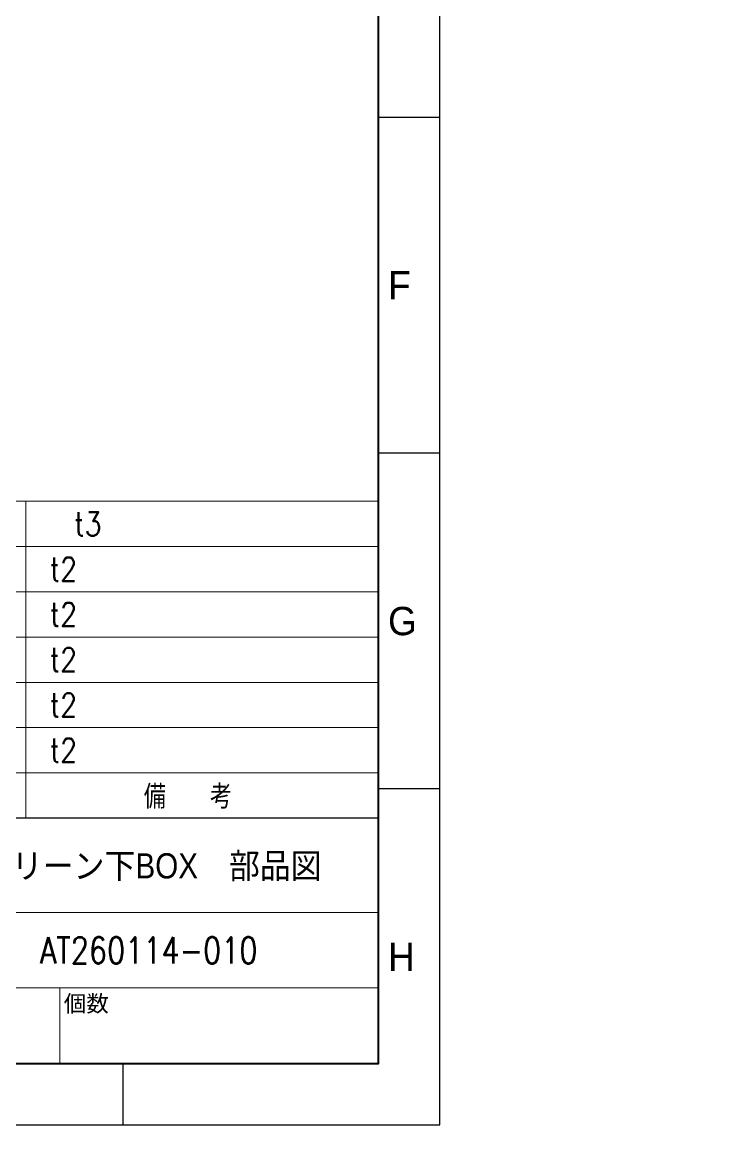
# Model space of a CAD drawing. Header units: millimetres. Extents: x 0 to 51411, y 0 to 16902.
# Drawn here: x 27833 to 28273, y 612 to 1326 of the extents above; entities that cross this region are included whole.
import ezdxf
from ezdxf import colors
from ezdxf.entities.mleader import LeaderData, LeaderLine
from ezdxf.enums import TextEntityAlignment as Align
from ezdxf.math import Vec2, Vec3

# ---------------------------------------------------------------- set-up
doc = ezdxf.new("R2010")
doc.units = ezdxf.units.MM
for name, color, linetype, lineweight in [('02_細線', 5, 'Continuous', 13), ('07_寸法線', 3, 'Continuous', 9), ('99_図枠', 7, 'Continuous', 40)]:
    doc.layers.add(name, color=color, linetype=linetype, lineweight=lineweight)
doc.styles.add('KSS_TXT', font='txt.shx', dxfattribs={"bigfont": 'extfont2.shx'})
doc.styles.get("Standard").update_dxf_attribs({"font": 'arial.ttf'})
doc.styles.add('寸法用', font='simplex.shx', dxfattribs={"width": 0.8, "bigfont": '@extfont2.shx'})
doc.styles.add('表題用', font='MS PGothic.ttf')

# ---------------------------------------------------------------- blocks, each defined once
blk = doc.blocks.new('AM_BALLOON1')
at = {"transparency": 16777216}
blk.add_circle((0, 0), 5, dxfattribs=at)
blk.add_attdef('B_NUMBER', text='', height=3, dxfattribs=at).set_placement((0, 0), align=Align.MIDDLE_CENTER)
blk = doc.blocks.new('_OPEN')
at = {"color": 0, "linetype": 'ByBlock'}
for p, q in [((-1, 0.1666666666666666), (0, 0)), ((0, 0), (-1, -0.1666666666666666)), ((0, 0), (-1, 0))]:
    blk.add_line(p, q, dxfattribs=at)

msp = doc.modelspace()

# ---------------------------------------------------------------- linework, layer by layer
at = {"layer": '02_細線'}
for p, q in [((27417.6748104584, 1021.651086540931), (28059.22025943328, 1021.651086540931)), ((27834.9703751018, 1021.651086540931), (27834.9703751018, 820.0510865409251)), ((27417.6748104584, 992.8510865409316), (28059.22025943328, 992.8510865409316)), ((27417.6748104584, 964.0510865409287), (28059.22025943328, 964.0510865409287)), ((27417.6748104584, 935.2510865409295), (28059.22025943328, 935.2510865409295)), ((27417.6748104584, 906.4510865409266), (28059.22025943328, 906.4510865409266)), ((27417.6748104584, 877.6510865409273), (28059.22025943328, 877.6510865409273)), ((27417.6748104584, 848.8510865409244), (28059.22025943328, 848.8510865409244))]:
    msp.add_line(p, q, dxfattribs=at)
at = {"layer": '99_図枠', "lineweight": 25}
for p, q in [((28098.22025943328, 1265.902836541556), (28059.22025943328, 1265.902836541556)), ((28098.22025943328, 1052.285586541553), (28059.22025943328, 1052.285586541553)), ((28098.22025943328, 838.6683365415538), (28059.22025943328, 838.6683365415538)), ((27896.83025943329, 625.0510865415508), (27896.83025943329, 664.0510865415508))]:
    msp.add_line(p, q, dxfattribs=at)
at = {"layer": '99_図枠', "lineweight": 13}
for p, q in [((27723.51317096264, 760.0510865411652), (28059.22025943328, 760.0510865411652)), ((27563.31116852613, 712.0510865413544), (28059.22025943328, 712.0510865413544)), ((27856.614198828, 712.0510865413544), (27856.614198828, 664.0510865415508))]:
    msp.add_line(p, q, dxfattribs=at)
at = {"layer": '99_図枠'}
msp.add_lwpolyline([(25798.42025943328, 664.0510865415508), (28059.22025943328, 664.0510865415508), (28059.22025943328, 2294.989086541553), (25798.42025943328, 2294.989086541553)], close=True, dxfattribs=at)
at = {"layer": '99_図枠', "lineweight": 25}
msp.add_lwpolyline([(27219.22025943668, 664.0510865415508), (28059.22025943328, 664.0510865415508), (28059.22025943328, 820.0510865409251), (27219.22025943668, 820.0510865409251)], close=True, dxfattribs=at)
at = {"layer": 'Defpoints'}
msp.add_lwpolyline([(25681.54025943328, 625.0510865415508), (28098.22025943328, 625.0510865415508), (28098.22025943328, 2333.989086541553), (25681.54025943328, 2333.989086541553)], close=True, dxfattribs=at)

# ---------------------------------------------------------------- texts
at = {"style": 'KSS_TXT', "width": 0.85}
for tag, p in [('t3', (27865.71735504781, 1007.25108973179)), ('t2', (27850.20319925012, 978.4510897317905)), ('t2', (27850.20319925012, 949.6510897317912)), ('t2', (27850.20319925012, 920.8510897317883)), ('t2', (27850.20319925012, 892.051089731789)), ('t2', (27850.20319925012, 863.2510897317861))]:
    msp.add_attdef(tag, text='', height=15, dxfattribs=at).set_placement(p, align=Align.MIDDLE_LEFT)
for tag, height, style, width, p in [('備\u3000\u3000考', 15, 'KSS_TXT', 0.85, (27938.04826069563, 834.4564696595025)), ('スクリーン下BOX\u3000部品図', 16, '表題用', 0.9, (27904.9254740088, 789.9872429507941)), ('AT260114-010', 16.8, '寸法用', 0.8, (27913.13066440888, 735.9872429510124))]:
    msp.add_attdef(tag, text='', height=height, dxfattribs=dict(style=style, width=width)).set_placement(p, align=Align.MIDDLE)
at = {"layer": '99_図枠', "lineweight": 13, "style": '表題用'}
for s, p in [('F', (28065.22025943328, 1159.094211541555)), ('G', (28065.22025943328, 945.4769615415553)), ('H', (28065.22025943328, 731.8597115415523))]:
    msp.add_text(s, height=18, dxfattribs=at).set_placement(p, align=Align.MIDDLE_LEFT)
at = {"layer": '99_図枠', "style": '表題用'}
msp.add_text('個数', height=10.5, dxfattribs=at).set_placement((27859.13301836023, 702.1361118315963), align=Align.MIDDLE_LEFT)

# ---------------------------------------------------------------- leaders
at = {"layer": '07_寸法線'}
ml = msp.add_multileader_block('Standard', dxfattribs=at)
ml.set_content('AM_BALLOON1', color=256, scale=7.087070454545452)
ml.set_attribute('B_NUMBER', '28', width=0)
ml.set_leader_properties(color=256, linetype='ByLayer', lineweight=-1)
ml.set_arrow_properties(name='OPEN')
ml.build(insert=Vec2(0, 0))
ml.multileader.update_dxf_attribs({"leader_type": 0, "has_dogleg": 0, "text_right_attachment_type": 6, "dogleg_length": 0, "arrow_head_size": 3.54375, "scale": 2.5, "block_connection_type": 1})
ctx = ml.context
ctx.base_point, ctx.scale, ctx.char_height, ctx.arrow_head_size, ctx.landing_gap_size, ctx.plane_origin = Vec3(32779.86790722382, 3275.518489826671), 2.5, 7.087499999999999, 3.54375, 3.54375, Vec3(32779.86790722382, 3275.518489826671)
ctx.right_attachment, ctx.attachment_type = 6, 1
notes = []
notes.append((ctx, [(0, (0, 0, 0), (0, 0), (1, 0), 1, [])]))
ctx.block.insert = Vec3(32779.86790722382, 3275.518489826671)
ml = msp.add_multileader_block('Standard', dxfattribs=at)
ml.set_content('AM_BALLOON1', color=256, scale=7.087070454545452)
ml.set_attribute('B_NUMBER', '29', width=0)
ml.set_leader_properties(color=256, linetype='ByLayer', lineweight=-1)
ml.set_arrow_properties(name='OPEN')
ml.build(insert=Vec2(0, 0))
ml.multileader.update_dxf_attribs({"leader_type": 0, "has_dogleg": 0, "text_right_attachment_type": 6, "dogleg_length": 0, "arrow_head_size": 3.54375, "scale": 2.5, "block_connection_type": 1})
ctx = ml.context
ctx.base_point, ctx.scale, ctx.char_height, ctx.arrow_head_size, ctx.landing_gap_size, ctx.plane_origin = Vec3(34667.76764677695, 3275.518489826671), 2.5, 7.087499999999999, 3.54375, 3.54375, Vec3(34667.76764677695, 3275.518489826671)
ctx.right_attachment, ctx.attachment_type = 6, 1
notes.append((ctx, [(0, (0, 0, 0), (0, 0), (1, 0), 1, [])]))
ctx.block.insert = Vec3(34667.76764677695, 3275.518489826671)
ml = msp.add_multileader_block('Standard', dxfattribs=at)
ml.set_content('AM_BALLOON1', color=256, scale=7.087070454545452)
ml.set_attribute('B_NUMBER', '27', width=0)
ml.set_leader_properties(color=256, linetype='ByLayer', lineweight=-1)
ml.set_arrow_properties(name='OPEN')
ml.build(insert=Vec2(0, 0))
ml.multileader.update_dxf_attribs({"leader_type": 0, "has_dogleg": 0, "text_right_attachment_type": 6, "dogleg_length": 0, "arrow_head_size": 3.54375, "scale": 2.5, "block_connection_type": 1})
ctx = ml.context
ctx.base_point, ctx.scale, ctx.char_height, ctx.arrow_head_size, ctx.landing_gap_size, ctx.plane_origin = Vec3(30037.827607833, 2881.683867340932), 2.5, 7.087499999999999, 3.54375, 3.54375, Vec3(30037.827607833, 2881.683867340932)
ctx.right_attachment, ctx.attachment_type = 6, 1
notes.append((ctx, [(0, (0, 0, 0), (0, 0), (1, 0), 1, [])]))
ctx.block.insert = Vec3(30037.827607833, 2881.683867340932)
ml = msp.add_multileader_block('Standard', dxfattribs=at)
ml.set_content('AM_BALLOON1', color=256, scale=7.087070454545452)
ml.set_attribute('B_NUMBER', '26', width=0)
ml.set_leader_properties(color=256, linetype='ByLayer', lineweight=-1)
ml.set_arrow_properties(name='OPEN')
ml.build(insert=Vec2(0, 0))
ml.multileader.update_dxf_attribs({"leader_type": 0, "has_dogleg": 0, "text_right_attachment_type": 6, "dogleg_length": 0, "arrow_head_size": 3.54375, "scale": 2.5, "block_connection_type": 1})
ctx = ml.context
ctx.base_point, ctx.scale, ctx.char_height, ctx.arrow_head_size, ctx.landing_gap_size, ctx.plane_origin = Vec3(28646.00433725809, 2598.074680459499), 2.5, 7.087499999999999, 3.54375, 3.54375, Vec3(28646.00433725809, 2598.074680459499)
ctx.right_attachment, ctx.attachment_type = 6, 1
notes.append((ctx, [(0, (0, 0, 0), (0, 0), (1, 0), 1, [])]))
ctx.block.insert = Vec3(28646.00433725809, 2598.074680459499)
ml = msp.add_multileader_block('Standard', dxfattribs=at)
ml.set_content('AM_BALLOON1', color=256, scale=4.999696969696967)
ml.set_attribute('B_NUMBER', '30', width=0)
ml.set_leader_properties(color=256, linetype='ByLayer', lineweight=-1)
ml.set_arrow_properties(name='OPEN')
ml.build(insert=Vec2(0, 0))
ml.multileader.update_dxf_attribs({"leader_type": 0, "has_dogleg": 0, "text_right_attachment_type": 6, "dogleg_length": 0, "arrow_head_size": 2.5, "scale": 2.5, "block_connection_type": 1})
ctx = ml.context
ctx.base_point, ctx.scale, ctx.char_height, ctx.arrow_head_size, ctx.landing_gap_size, ctx.plane_origin = Vec3(36368.35157743798, 1874.030656362359), 2.5, 5, 2.5, 2.5, Vec3(36368.35157743798, 1874.030656362359)
ctx.right_attachment, ctx.attachment_type = 6, 1
notes.append((ctx, [(0, (0, 0, 0), (0, 0), (1, 0), 1, [])]))
ctx.block.insert = Vec3(36368.35157743798, 1874.030656362359)
ml = msp.add_multileader_block('Standard', dxfattribs=at)
ml.set_content('AM_BALLOON1', color=256, scale=4.999696969696967)
ml.set_attribute('B_NUMBER', '31', width=0)
ml.set_leader_properties(color=256, linetype='ByLayer', lineweight=-1)
ml.set_arrow_properties(name='OPEN')
ml.build(insert=Vec2(0, 0))
ml.multileader.update_dxf_attribs({"leader_type": 0, "has_dogleg": 0, "text_right_attachment_type": 6, "dogleg_length": 0, "arrow_head_size": 2.5, "scale": 2.5, "block_connection_type": 1})
ctx = ml.context
ctx.base_point, ctx.scale, ctx.char_height, ctx.arrow_head_size, ctx.landing_gap_size, ctx.plane_origin = Vec3(37494.70823537628, 1874.030656362359), 2.5, 5, 2.5, 2.5, Vec3(37494.70823537628, 1874.030656362359)
ctx.right_attachment, ctx.attachment_type = 6, 1
notes.append((ctx, [(0, (0, 0, 0), (0, 0), (1, 0), 1, [])]))
ctx.block.insert = Vec3(37494.70823537628, 1874.030656362359)
ml = msp.add_multileader_block('Standard', dxfattribs=at)
ml.set_content('AM_BALLOON1', color=256, scale=3.499787878787877)
ml.set_attribute('B_NUMBER', '1', width=0)
ml.set_leader_properties(color=256, linetype='ByLayer', lineweight=-1)
ml.set_arrow_properties(name='OPEN')
ml.build(insert=Vec2(0, 0))
ml.multileader.update_dxf_attribs({"leader_type": 0, "has_dogleg": 0, "text_right_attachment_type": 6, "dogleg_length": 0, "arrow_head_size": 1.75, "scale": 2.5, "block_connection_type": 1})
ctx = ml.context
ctx.base_point, ctx.scale, ctx.char_height, ctx.arrow_head_size, ctx.landing_gap_size, ctx.plane_origin = Vec3(43910.76680810345, 1565.524676473564), 2.5, 3.5, 1.75, 1.75, Vec3(43910.76680810345, 1565.524676473564)
ctx.right_attachment, ctx.attachment_type = 6, 1
notes.append((ctx, [(0, (0, 0, 0), (0, 0), (1, 0), 1, [])]))
ctx.block.insert = Vec3(43910.76680810345, 1565.524676473564)
ml = msp.add_multileader_block('Standard', dxfattribs=at)
ml.set_content('AM_BALLOON1', color=256, scale=3.499787878787877)
ml.set_attribute('B_NUMBER', '2', width=0)
ml.set_leader_properties(color=256, linetype='ByLayer', lineweight=-1)
ml.set_arrow_properties(name='OPEN')
ml.build(insert=Vec2(0, 0))
ml.multileader.update_dxf_attribs({"leader_type": 0, "has_dogleg": 0, "text_right_attachment_type": 6, "dogleg_length": 0, "arrow_head_size": 1.75, "scale": 2.5, "block_connection_type": 1})
ctx = ml.context
ctx.base_point, ctx.scale, ctx.char_height, ctx.arrow_head_size, ctx.landing_gap_size, ctx.plane_origin = Vec3(44674.03360022616, 1385.933248629653), 2.5, 3.5, 1.75, 1.75, Vec3(44674.03360022616, 1385.933248629653)
ctx.right_attachment, ctx.attachment_type = 6, 1
notes.append((ctx, [(0, (0, 0, 0), (0, 0), (1, 0), 1, [])]))
ctx.block.insert = Vec3(44674.03360022616, 1385.933248629653)
ml = msp.add_multileader_block('Standard', dxfattribs=at)
ml.set_content('AM_BALLOON1', color=256, scale=1.249924242424242)
ml.set_attribute('B_NUMBER', '1', width=0)
ml.set_leader_properties(color=256, linetype='ByLayer', lineweight=-1)
ml.set_arrow_properties(name='OPEN')
ml.build(insert=Vec2(0, 0))
ml.multileader.update_dxf_attribs({"leader_type": 0, "has_dogleg": 0, "text_right_attachment_type": 6, "dogleg_length": 0, "arrow_head_size": 0.625, "scale": 2.5, "block_connection_type": 1})
ctx = ml.context
ctx.base_point, ctx.scale, ctx.char_height, ctx.arrow_head_size, ctx.landing_gap_size, ctx.plane_origin = Vec3(45136.30349933018, 1072.891317045873), 2.5, 1.25, 0.625, 0.625, Vec3(45136.30349933018, 1072.891317045873)
ctx.right_attachment, ctx.attachment_type = 6, 1
notes.append((ctx, [(0, (0, 0, 0), (0, 0), (1, 0), 1, [])]))
ctx.block.insert = Vec3(45136.30349933018, 1072.891317045873)
for ctx, leaders in notes:
    for number, flags, end, landing, length, lines in leaders:
        leader = LeaderData()
        leader.index, (leader.has_last_leader_line, leader.has_dogleg_vector, leader.attachment_direction) = number, flags
        leader.last_leader_point, leader.dogleg_vector, leader.dogleg_length = Vec3(end), Vec3(landing), length
        for number, points, colour, breaks in lines:
            line = LeaderLine()
            line.index, line.vertices, line.color, line.breaks = number, Vec3.list(points), colors.encode_raw_color(colour), breaks
            leader.lines.append(line)
        ctx.leaders.append(leader)

doc.saveas('drawing.dxf')
